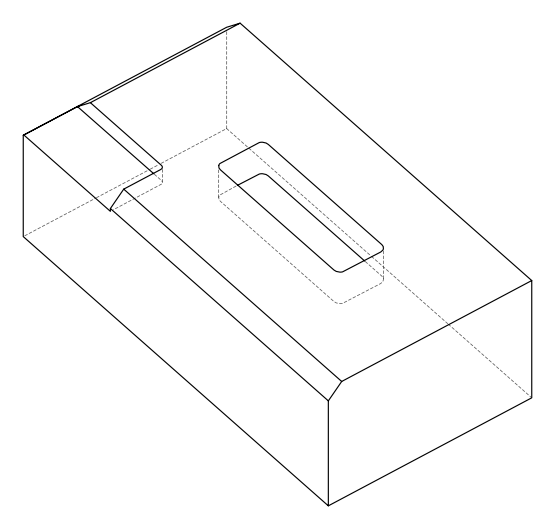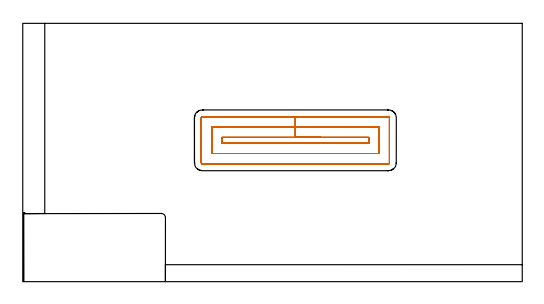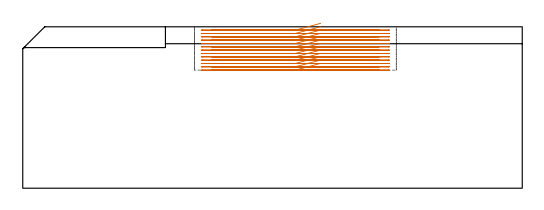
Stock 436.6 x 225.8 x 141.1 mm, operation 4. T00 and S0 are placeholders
(PLAN: 4 operations, 2 tool changes, 103.2 min)
(1 AREA_MILL | FG_CHAMFER_SURFACE | UGT0205_001 | 15.18 min | 34937 mm3)
(2 AREA_MILL_1 | FG_CHAMFER_SURFACE_1 | UGT0205_001 | 10.13 min | 39127 mm3)
(3 MILL_CORNER_NOTCH_RECTANGULAR | CORNER_NOTCH_RECTANGULAR | UGT0201_014 | Follow Part, ap 1.5, ae 75% | 49.8 min | 125986 mm3)
(4 MILL_RECTANGULAR_POCKET | POCKET_RECTANGULAR_STRAIGHT | NXT0201_011 | Follow Part, ap 3, ae 75% | 28.13 min | 353610 mm3)
(TOOL UGT0205_001 | Chamfer Mill 20 x 3 x 45 deg. | D20 FL50 Z2)
(TOOL UGT0201_014 | End mill 6 mm | D6 FL24 Z4)
(TOOL NXT0201_011 | ENDMILL 12mm [2P460-1200-NA 1630] | D12 FL38 Z6)
(OP 4 MILL_RECTANGULAR_POCKET)
G17 G21 G94 G90
T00 M6
G54
G17 G0 G90 X260.376 Y126.1 S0 M3
G43 Z151.1 H1
Z144.1
G94 G1 X238.3 Z138.185 F250.
X174.1 F500.
Y121.
X302.5
Y126.1
X238.3
Y135.1
X165.1
Y112.
X311.5
Y135.1
X238.3
Y144.1
X156.9
G3 X156.1 Y143.3 R0.8
G1 Y103.8
G3 X156.9 Y103. R0.8
G1 X319.7
G3 X320.5 Y103.8 R0.8
G1 Y143.3
G3 X319.7 Y144.1 R0.8
G1 X238.3
X237.3
G0 X260.376 Y126.1 Z141.185
G1 X238.3 Z135.269 F250.
X174.1 F500.
Y121.
X302.5
Y126.1
X238.3
Y135.1
X165.1
Y112.
X311.5
Y135.1
X238.3
Y144.1
X156.9
G3 X156.1 Y143.3 R0.8
G1 Y103.8
G3 X156.9 Y103. R0.8
G1 X319.7
G3 X320.5 Y103.8 R0.8
G1 Y143.3
G3 X319.7 Y144.1 R0.8
G1 X238.3
X237.3
G0 X260.376 Y126.1 Z138.269
G1 X238.3 Z132.354 F250.
X174.1 F500.
Y121.
X302.5
Y126.1
X238.3
Y135.1
X165.1
Y112.
X311.5
Y135.1
X238.3
Y144.1
X156.9
G3 X156.1 Y143.3 R0.8
G1 Y103.8
G3 X156.9 Y103. R0.8
G1 X319.7
G3 X320.5 Y103.8 R0.8
G1 Y143.3
G3 X319.7 Y144.1 R0.8
G1 X238.3
X237.3
G0 X260.376 Y126.1 Z135.354
G1 X238.3 Z129.438 F250.
X174.1 F500.
Y121.
X302.5
Y126.1
X238.3
Y135.1
X165.1
Y112.
X311.5
Y135.1
X238.3
Y144.1
X156.9
G3 X156.1 Y143.3 R0.8
G1 Y103.8
G3 X156.9 Y103. R0.8
G1 X319.7
G3 X320.5 Y103.8 R0.8
G1 Y143.3
G3 X319.7 Y144.1 R0.8
G1 X238.3
X237.3
G0 X260.376 Y126.1 Z132.438
G1 X238.3 Z126.523 F250.
X174.1 F500.
Y121.
X302.5
Y126.1
X238.3
Y135.1
X165.1
Y112.
X311.5
Y135.1
X238.3
Y144.1
X156.9
G3 X156.1 Y143.3 R0.8
G1 Y103.8
G3 X156.9 Y103. R0.8
G1 X319.7
G3 X320.5 Y103.8 R0.8
G1 Y143.3
G3 X319.7 Y144.1 R0.8
G1 X238.3
X237.3
G0 X260.376 Y126.1 Z129.523
G1 X238.3 Z123.608 F250.
X174.1 F500.
Y121.
X302.5
Y126.1
X238.3
Y135.1
X165.1
Y112.
X311.5
Y135.1
X238.3
Y144.1
X156.9
G3 X156.1 Y143.3 R0.8
G1 Y103.8
G3 X156.9 Y103. R0.8
G1 X319.7
G3 X320.5 Y103.8 R0.8
G1 Y143.3
G3 X319.7 Y144.1 R0.8
G1 X238.3
X237.3
G0 X260.376 Y126.1 Z126.608
G1 X238.3 Z120.692 F250.
X174.1 F500.
Y121.
X302.5
Y126.1
X238.3
Y135.1
X165.1
Y112.
X311.5
Y135.1
X238.3
Y144.1
X156.9
G3 X156.1 Y143.3 R0.8
G1 Y103.8
G3 X156.9 Y103. R0.8
G1 X319.7
G3 X320.5 Y103.8 R0.8
G1 Y143.3
G3 X319.7 Y144.1 R0.8
G1 X238.3
X237.3
G0 X260.376 Y126.1 Z123.692
G1 X238.3 Z117.777 F250.
X174.1 F500.
Y121.
X302.5
Y126.1
X238.3
Y135.1
X165.1
Y112.
X311.5
Y135.1
X238.3
Y144.1
X156.9
G3 X156.1 Y143.3 R0.8
G1 Y103.8
G3 X156.9 Y103. R0.8
G1 X319.7
G3 X320.5 Y103.8 R0.8
G1 Y143.3
G3 X319.7 Y144.1 R0.8
G1 X238.3
X237.3
G0 X260.376 Y126.1 Z120.777
G1 X238.3 Z114.862 F250.
X174.1 F500.
Y121.
X302.5
Y126.1
X238.3
Y135.1
X165.1
Y112.
X311.5
Y135.1
X238.3
Y144.1
X156.9
G3 X156.1 Y143.3 R0.8
G1 Y103.8
G3 X156.9 Y103. R0.8
G1 X319.7
G3 X320.5 Y103.8 R0.8
G1 Y143.3
G3 X319.7 Y144.1 R0.8
G1 X238.3
X237.3
G0 X260.376 Y126.1 Z117.862
G1 X238.3 Z111.946 F250.
X174.1 F500.
Y121.
X302.5
Y126.1
X238.3
Y135.1
X165.1
Y112.
X311.5
Y135.1
X238.3
Y144.1
X156.9
G3 X156.1 Y143.3 R0.8
G1 Y103.8
G3 X156.9 Y103. R0.8
G1 X319.7
G3 X320.5 Y103.8 R0.8
G1 Y143.3
G3 X319.7 Y144.1 R0.8
G1 X238.3
X237.3
G0 X260.376 Y126.1 Z114.946
G1 X238.3 Z109.031 F250.
X174.1 F500.
Y121.
X302.5
Y126.1
X238.3
Y135.1
X165.1
Y112.
X311.5
Y135.1
X238.3
Y144.1
X156.9
G3 X156.1 Y143.3 R0.8
G1 Y103.8
G3 X156.9 Y103. R0.8
G1 X319.7
G3 X320.5 Y103.8 R0.8
G1 Y143.3
G3 X319.7 Y144.1 R0.8
G1 X238.3
X237.3
G0 X260.376 Y126.1 Z112.031
G1 X238.3 Z106.115 F250.
X174.1 F500.
Y121.
X302.5
Y126.1
X238.3
Y135.1
X165.1
Y112.
X311.5
Y135.1
X238.3
Y144.1
X156.9
G3 X156.1 Y143.3 R0.8
G1 Y103.8
G3 X156.9 Y103. R0.8
G1 X319.7
G3 X320.5 Y103.8 R0.8
G1 Y143.3
G3 X319.7 Y144.1 R0.8
G1 X238.3
X237.3
G0 X260.376 Y126.1 Z109.115
G1 X238.3 Z103.2 F250.
X174.1 F500.
Y121.
X302.5
Y126.1
X238.3
Y135.1
X165.1
Y112.
X311.5
Y135.1
X238.3
Y144.1
X156.9
G3 X156.1 Y143.3 R0.8
G1 Y103.8
G3 X156.9 Y103. R0.8
G1 X319.7
G3 X320.5 Y103.8 R0.8
G1 Y143.3
G3 X319.7 Y144.1 R0.8
G1 X238.3
X237.3
G0 Z151.1
M5
M2
